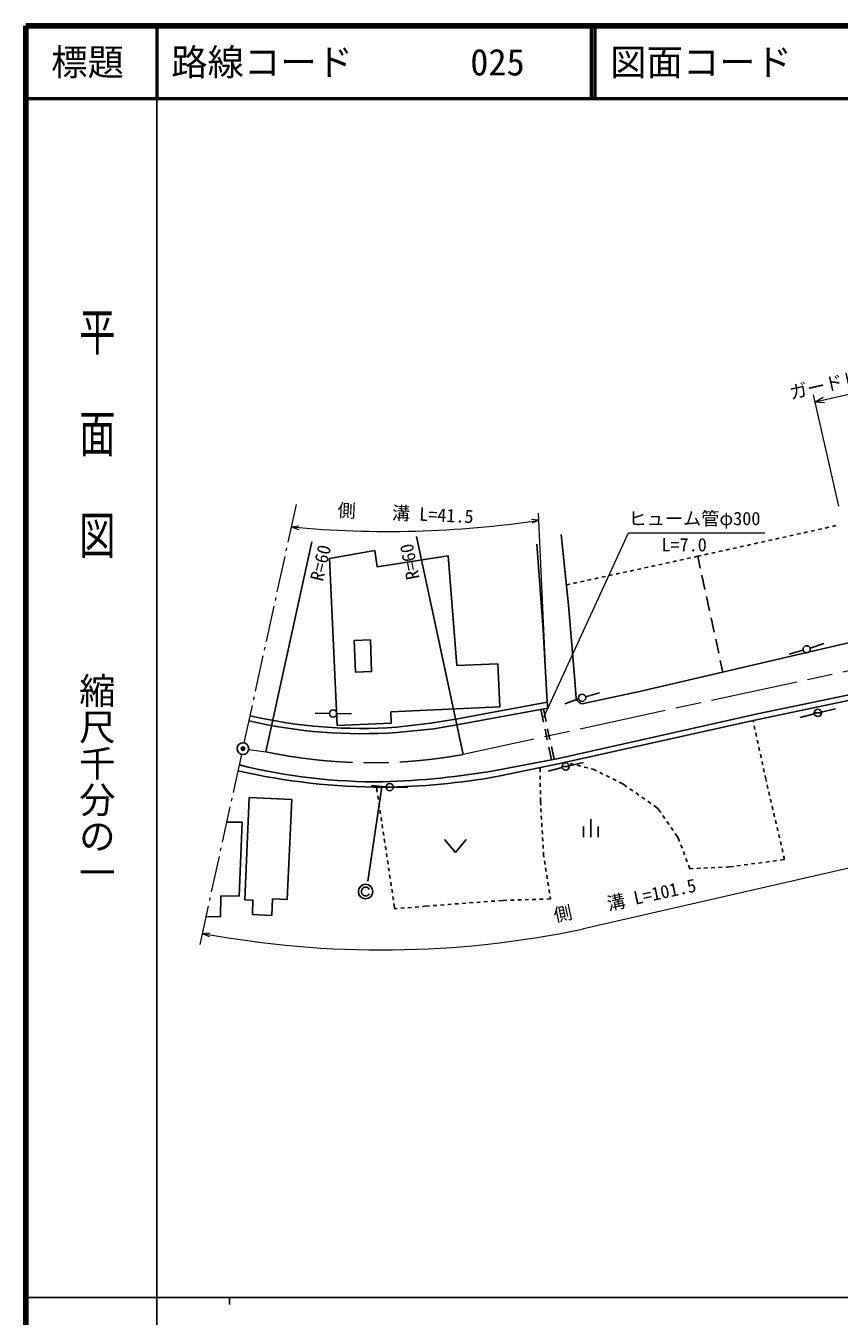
# Model space of a CAD drawing. Units: millimetres, scale not verified. Extents: x 40000 to 680000, y 20000 to 380000.
# Drawn here: x 40000 to 151882, y 202409 to 380000 of the extents above; entities that cross this region are included whole.
import ezdxf
from ezdxf.enums import TextEntityAlignment as Align

# ---------------------------------------------------------------- set-up
doc = ezdxf.new("R2010")
doc.units = ezdxf.units.MM
doc.header["$LTSCALE"] = 1000
doc.header["$PDMODE"] = 32
doc.header["$PDSIZE"] = 500
doc.linetypes.add('CHAIN', pattern=[18.5, 12, -1.5, 3.5, -1.5])
for name, color, linetype, lineweight in [('M-BGD', 7, 'Continuous', 25), ('M-BMK', 2, 'CHAIN', 13), ('M-BMK-HTXT', 7, 'Continuous', 13), ('M-BMK-SRVR', 3, 'Continuous', 25), ('M-STR-HTXT', 7, 'Continuous', 13), ('M-STR-STRC', 7, 'Continuous', 25), ('M-TTL', 2, 'Continuous', 140), ('M-TTL-BAND', 7, 'Continuous', 25), ('M-TTL-LINE', 7, 'Continuous', 50)]:
    doc.layers.add(name, color=color, linetype=linetype, lineweight=lineweight)
doc.layers.add('M-OTRS', color=6, linetype='Continuous')
doc.layers.add('M-TTL-TXT', color=7, linetype='Continuous')
doc.styles.add('@ＭＳ ゴシック', font='')
doc.styles.add('ＭＳ ゴシック', font='')
doc.styles.get('@ＭＳ ゴシック').set_extended_font_data('@MS Gothic')
doc.styles.get('ＭＳ ゴシック').set_extended_font_data('MS Gothic')

msp = doc.modelspace()

# ---------------------------------------------------------------- linework, layer by layer
at = {"layer": 'M-BGD'}
for p, q in [((149968, 310884), (150456, 310992)), ((150944, 311101), (151432, 311209)), ((141182, 308933), (141670, 309041)), ((142158, 309150), (142646, 309258)), ((143134, 309367), (143622, 309475)), ((144111, 309583), (144599, 309692)), ((145087, 309800), (145575, 309909)), ((146063, 310017), (146551, 310125)), ((147039, 310234), (147527, 310342)), ((148015, 310450), (148504, 310559)), ((148992, 310667), (149480, 310776)), ((133372, 307199), (133860, 307307)), ((134348, 307415), (134836, 307524)), ((135325, 307632), (135813, 307741)), ((136301, 307849), (136789, 307957)), ((137277, 308066), (137765, 308174)), ((138253, 308283), (138741, 308391)), ((139229, 308499), (139718, 308608)), ((140206, 308716), (140694, 308825)), ((81770, 306689), (82825, 283701)), ((125100, 305392), (125588, 305499)), ((126077, 305605), (126565, 305711)), ((127054, 305818), (127542, 305924)), ((128031, 306031), (128519, 306137)), ((129008, 306244), (129496, 306350)), ((129985, 306457), (130473, 306563)), ((130962, 306670), (131451, 306776)), ((131939, 306882), (132420, 306987)), ((132420, 306987), (132884, 307090)), ((132420, 306987), (132773, 305363)), ((117283, 303689), (117772, 303795)), ((118260, 303902), (118749, 304008)), ((119237, 304115), (119726, 304221)), ((120214, 304328), (120703, 304434)), ((121191, 304540), (121680, 304647)), ((122168, 304753), (122657, 304860)), ((123145, 304966), (123634, 305073)), ((124123, 305179), (124611, 305286)), ((132985, 304386), (133410, 302432)), ((114360, 303052), (114840, 303157)), ((115329, 303263), (115817, 303369)), ((116306, 303476), (116794, 303582)), ((133622, 301455), (134047, 299500)), ((134260, 298523), (134684, 296569)), ((134897, 295592), (135322, 293637)), ((147882, 294353), (149773, 295005)), ((146927, 294056), (145000, 293522)), ((104926, 292205), (99280, 291946)), ((105198, 286268), (104926, 292205)), ((135534, 292660), (135887, 291036)), ((116997, 287665), (118918, 288222)), ((90193, 285579), (105198, 286268)), ((111211, 285979), (111575, 284234)), ((116046, 287359), (114160, 286694)), ((149424, 285542), (151373, 285990)), ((81785, 285363), (79785, 285381)), ((82785, 285347), (84784, 285298)), ((90264, 284042), (90193, 285579)), ((110848, 285908), (111213, 284164)), ((140028, 284406), (140085, 284143)), ((148453, 285302), (146521, 284788)), ((148437, 285430), (149437, 285430)), ((82825, 283701), (90264, 284042)), ((111418, 283185), (111724, 281716)), ((111780, 283255), (112087, 281787)), ((140191, 283654), (140298, 283166)), ((140404, 282677), (140511, 282189)), ((111929, 280738), (112293, 278993)), ((112291, 280808), (112656, 279063)), ((140617, 281700), (140723, 281212)), ((140830, 280723), (140936, 280235)), ((141043, 279746), (141149, 279258)), ((110735, 277915), (110744, 277272)), ((113773, 277917), (111840, 277403)), ((113756, 278045), (114756, 278045)), ((114386, 278579), (114140, 278638)), ((114743, 278157), (116693, 278605)), ((115357, 278343), (114871, 278461)), ((116329, 278106), (115843, 278224)), ((117301, 277870), (116815, 277988)), ((118032, 277692), (117787, 277752)), ((118497, 277464), (118032, 277692)), ((119394, 277023), (118945, 277243)), ((141255, 278769), (141362, 278280)), ((141468, 277792), (141575, 277303)), ((89560, 275275), (87568, 275456)), ((110751, 276773), (110758, 276273)), ((110765, 275773), (110772, 275273)), ((120292, 276582), (119843, 276802)), ((121189, 276141), (120740, 276361)), ((122103, 275692), (121638, 275920)), ((122684, 275284), (122103, 275692)), ((141681, 276815), (141738, 276552)), ((141738, 276552), (141864, 276015)), ((141977, 275528), (142090, 275041)), ((70120, 259717), (70731, 273778)), ((70731, 273778), (76570, 273524)), ((76570, 273524), (75971, 259744)), ((88346, 274514), (88241, 275221)), ((88494, 273525), (88420, 274020)), ((89558, 275230), (90558, 275230)), ((90558, 275215), (92557, 275153)), ((110779, 274773), (110786, 274273)), ((110793, 273773), (110802, 273130)), ((123502, 274709), (123093, 274996)), ((124320, 274134), (123911, 274421)), ((125138, 273559), (124729, 273846)), ((142204, 274554), (142317, 274067)), ((142431, 273580), (142544, 273093)), ((88642, 272536), (88568, 273031)), ((88790, 271547), (88716, 272042)), ((110802, 273130), (110824, 272760)), ((110853, 272261), (110882, 271761)), ((125956, 272984), (125547, 273271)), ((126946, 272288), (126365, 272696)), ((127341, 271712), (126946, 272288)), ((142657, 272606), (142771, 272119)), ((67656, 270409), (69750, 270388)), ((69347, 260209), (69750, 270388)), ((88938, 270558), (88864, 271053)), ((89086, 269569), (89012, 270064)), ((110911, 271262), (110940, 270763)), ((110969, 270264), (110998, 269765)), ((117729, 270814), (117729, 268314)), ((127907, 270888), (127624, 271300)), ((128474, 270064), (128191, 270476)), ((142884, 271632), (142998, 271145)), ((143111, 270658), (143225, 270171)), ((89234, 268580), (89160, 269075)), ((111027, 269266), (111056, 268767)), ((111085, 268267), (111115, 267768)), ((116729, 269814), (116729, 268314)), ((118729, 269814), (118729, 268314)), ((129040, 269240), (128757, 269652)), ((129718, 268252), (129323, 268827)), ((129909, 267754), (129718, 268252)), ((143338, 269684), (143451, 269197)), ((143565, 268710), (143678, 268223)), ((89382, 267591), (89308, 268086)), ((89530, 266602), (89456, 267097)), ((97593, 268016), (99093, 266216)), ((99093, 266216), (100593, 268016)), ((111144, 267269), (111173, 266770)), ((130266, 266820), (130088, 267287)), ((143792, 267736), (143905, 267249)), ((144019, 266762), (144132, 266275)), ((89678, 265613), (89604, 266108)), ((89826, 264624), (89752, 265119)), ((111202, 266271), (111223, 265901)), ((111223, 265901), (111273, 265582)), ((111350, 265088), (111427, 264594)), ((130624, 265886), (130445, 266353)), ((130981, 264952), (130802, 265419)), ((140297, 264709), (139802, 264643)), ((141289, 264841), (140793, 264775)), ((142280, 264973), (141784, 264907)), ((143271, 265105), (142776, 265039)), ((144371, 265251), (143767, 265171)), ((144245, 265788), (144371, 265251)), ((89974, 263635), (89900, 264130)), ((90122, 262646), (90048, 263141)), ((111504, 264100), (111581, 263606)), ((111659, 263112), (111736, 262618)), ((131350, 263988), (131160, 264485)), ((131787, 264008), (131350, 263988)), ((132786, 264054), (132287, 264031)), ((133785, 264099), (133286, 264076)), ((134784, 264145), (134285, 264122)), ((135783, 264191), (135284, 264168)), ((136720, 264234), (136283, 264214)), ((137324, 264314), (136720, 264234)), ((138315, 264446), (137819, 264380)), ((139306, 264578), (138810, 264512)), ((90270, 261657), (90196, 262152)), ((90418, 260668), (90344, 261163)), ((111813, 262124), (111890, 261630)), ((111967, 261136), (112044, 260642)), ((66792, 257371), (66840, 260251)), ((66840, 260251), (69347, 260209)), ((71247, 259668), (70120, 259717)), ((71161, 257694), (71247, 259668)), ((73955, 259831), (73856, 257576)), ((75971, 259744), (73955, 259831)), ((90566, 259679), (90492, 260174)), ((101520, 259326), (101022, 259289)), ((102517, 259401), (102019, 259363)), ((103515, 259475), (103016, 259438)), ((104512, 259550), (104013, 259513)), ((105661, 259636), (105010, 259587)), ((106167, 259651), (105661, 259636)), ((107167, 259681), (106667, 259666)), ((108166, 259710), (107666, 259696)), ((109166, 259740), (108666, 259725)), ((110165, 259770), (109665, 259755)), ((111165, 259799), (110665, 259784)), ((112171, 259829), (111665, 259814)), ((112121, 260148), (112171, 259829)), ((73856, 257576), (71161, 257694)), ((90745, 258478), (90640, 259185)), ((91072, 258506), (90745, 258478)), ((92069, 258590), (91570, 258548)), ((93065, 258675), (92567, 258632)), ((94062, 258759), (93563, 258717)), ((94887, 258829), (94560, 258801)), ((95537, 258878), (94887, 258829)), ((96534, 258952), (96036, 258915)), ((97531, 259027), (97033, 258990)), ((98529, 259102), (98030, 259064)), ((99526, 259176), (99027, 259139)), ((100523, 259251), (100024, 259214)), ((64809, 257404), (66792, 257371))]:
    msp.add_line(p, q, dxfattribs=at)
for points in [[(113634, 309984), (114652, 300263), (115477, 290454), (115686, 287478)], [(99280, 291946), (98102, 307035), (88345, 305526), (87994, 307772), (81770, 306689)], [(111734, 286912), (111142, 296858), (110300, 308650)], [(116715, 286709), (124431, 288362), (156116, 295758), (167478, 298659)], [(104858, 277544), (113268, 279183), (140631, 285322), (168950, 291198), (169075, 290496), (140028, 284406), (113441, 278483), (105001, 276713)], [(90978, 283466), (95685, 284005), (99129, 284560), (111734, 286912), (111812, 286086), (99296, 283779), (96115, 283243), (91028, 282744)]]:
    msp.add_lwpolyline(points, dxfattribs=at)
msp.add_lwpolyline([(87402, 295503), (87566, 291127), (85335, 291044), (85171, 295419)], close=True, dxfattribs=at)
for centre in [(147409, 294190), (116517, 287526), (148937, 285430), (82285, 285359), (114256, 278045), (90058, 275230)]:
    msp.add_circle(centre, 500, dxfattribs=at)
for centre, radius, start, end in [((116644, 287686), 980, 192.24795, 274.19767), ((86200, 351580), 69005, 257.02377, 274.01182), ((86200, 351580), 68281, 257.02377, 274.01182), ((89155, 364608), 89392, 257.10292, 269.98349), ((88770, 357809), 81871, 256.29779, 270.24906), ((85341, 390915), 115039, 271.88528, 279.76741), ((88191, 370102), 94890, 270.56626, 280.20358)]:
    msp.add_arc(centre, radius, start, end, dxfattribs=at)
at = {"layer": 'M-BMK'}
for p, q in [((164126, 293603), (100162, 279732)), ((70662, 280411), (73031, 280098))]:
    msp.add_line(p, q, dxfattribs=at)
msp.add_arc((87531, 349271), 70677, 258.16099, 280.29508, dxfattribs=at)
at = {"layer": 'M-BMK-HTXT'}
for p, q in [((76090, 308932), (77221, 314099)), ((75834, 307760), (75919, 308151)), ((74593, 302094), (75663, 306979)), ((73096, 295256), (74166, 300141)), ((74337, 300922), (74422, 301313)), ((71599, 288418), (72668, 293302)), ((72840, 294084), (72925, 294475)), ((70040, 281298), (71171, 286464)), ((71342, 287246), (71428, 287637)), ((68545, 274468), (69698, 279735)), ((68288, 273296), (68374, 273687)), ((67048, 267630), (68117, 272514)), ((66791, 266458), (66877, 266849)), ((65551, 260792), (66620, 265676)), ((65294, 259620), (65380, 260011)), ((63970, 253572), (65123, 258838))]:
    msp.add_line(p, q, dxfattribs=at)
at = {"layer": 'M-BMK-SRVR'}
for p, q in [((100162, 279732), (93747, 309707)), ((73031, 280098), (79323, 308970))]:
    msp.add_line(p, q, dxfattribs=at)
msp.add_circle((69869, 280516), 800, dxfattribs=at)
at = {"layer": 'M-OTRS'}
msp.add_point((69869, 280516), dxfattribs=at)
at = {"layer": 'M-STR-HTXT'}
for p, q in [((148566, 328249), (165550, 332127)), ((151844, 313891), (148343, 329224)), ((148566, 328249), (149701, 328892)), ((148566, 328249), (149868, 328161)), ((111506, 291907), (110543, 312944)), ((76550, 311030), (77568, 311186)), ((76550, 311030), (77522, 310688)), ((110589, 311945), (109563, 312046)), ((110589, 311945), (109636, 311551)), ((111271, 284845), (122907, 310227)), ((122907, 310227), (141657, 310227)), ((173679, 268757), (116530, 255676)), ((64305, 255099), (65333, 255161)), ((64305, 255099), (65242, 254670))]:
    msp.add_line(p, q, dxfattribs=at)
for centre, radius, start, end in [((89768, 452940), 142524, 264.67851, 278.40014), ((88960, 387329), 134509, 259.4382, 281.82772)]:
    msp.add_arc(centre, radius, start, end, dxfattribs=at)
at = {"layer": 'M-STR-STRC'}
for p, q in [((87059, 262268), (88954, 275253)), ((86243, 261153), (86193, 260953)), ((86343, 261303), (86243, 261153)), ((86493, 261403), (86343, 261303)), ((86643, 261453), (86493, 261403)), ((86843, 261453), (86643, 261453)), ((86993, 261403), (86843, 261453)), ((87143, 261303), (86993, 261403)), ((87243, 261153), (87143, 261303)), ((86193, 260953), (86193, 260753)), ((86193, 260753), (86243, 260553)), ((86243, 260553), (86343, 260403)), ((86343, 260403), (86493, 260303)), ((86493, 260303), (86643, 260253)), ((86643, 260253), (86843, 260253)), ((86843, 260253), (86993, 260303)), ((86993, 260303), (87143, 260403)), ((87143, 260403), (87243, 260553))]:
    msp.add_line(p, q, dxfattribs=at)
msp.add_circle((86743, 260853), 1000, dxfattribs=at)
at = {"layer": 'M-TTL'}
for p, q in [((40000, 380000), (40000, 20000)), ((680000, 380000), (40000, 380000))]:
    msp.add_line(p, q, dxfattribs=at)
at = {"layer": 'M-TTL-BAND'}
for p, q in [((58000, 370000), (58000, 20000)), ((40000, 205000), (579000, 205000)), ((68000, 205000), (68000, 204000))]:
    msp.add_line(p, q, dxfattribs=at)
at = {"layer": 'M-TTL-LINE'}
for p, q in [((58000, 380000), (58000, 370000)), ((117750, 380000), (117750, 370000)), ((118250, 380000), (118250, 370000)), ((40000, 370000), (680000, 370000))]:
    msp.add_line(p, q, dxfattribs=at)

# ---------------------------------------------------------------- texts
at = {"layer": 'M-BMK-SRVR', "style": 'ＭＳ ゴシック'}
for rotation, p in [(76.647, (79972, 303658)), (101.247, (93273, 303794))]:
    msp.add_text('R=60', height=1833, rotation=rotation, dxfattribs=at).set_placement(p, align=Align.MIDDLE_LEFT)
at = {"layer": 'M-STR-HTXT', "style": 'ＭＳ ゴシック'}
for s, rotation, p in [('ガードレール L=17.5', 12.863, (156946, 330675)), ('側\u3000\u3000溝 L=41.5', 357.251, (92168, 311439)), ('側\u3000\u3000溝 L=101.5', 12.225, (122715, 258231))]:
    msp.add_text(s, height=1833, rotation=rotation, dxfattribs=at).set_placement(p, align=Align.BOTTOM_CENTER)
msp.add_text('ヒューム管φ300', height=1833, dxfattribs=at).set_placement((122907, 310727), align=Align.BOTTOM_LEFT)
msp.add_text('L=7.0', height=1833, dxfattribs=at).set_placement((130554, 307113), align=Align.BOTTOM_CENTER)
at = {"layer": 'M-TTL-BAND', "style": '@ＭＳ ゴシック', "width": 1.4}
msp.add_text('平  面  図', height=3666, rotation=270, dxfattribs=at).set_placement((49777, 306475), align=Align.MIDDLE_RIGHT)
at = {"layer": 'M-TTL-BAND', "style": '@ＭＳ ゴシック'}
msp.add_text('縮尺千分の一', height=3666, rotation=270, dxfattribs=at).set_placement((49777, 261030), align=Align.MIDDLE_RIGHT)
at = {"layer": 'M-TTL-TXT', "style": 'ＭＳ ゴシック'}
msp.add_text('標題', height=3666, dxfattribs=at).set_placement((48500, 375000), align=Align.MIDDLE_CENTER)
for s, p in [('路線コード', (60000, 375000)), ('025', (101142, 375000)), ('図面コード', (120380, 375000))]:
    msp.add_text(s, height=3666, dxfattribs=at).set_placement(p, align=Align.MIDDLE_LEFT)

doc.saveas('drawing.dxf')
